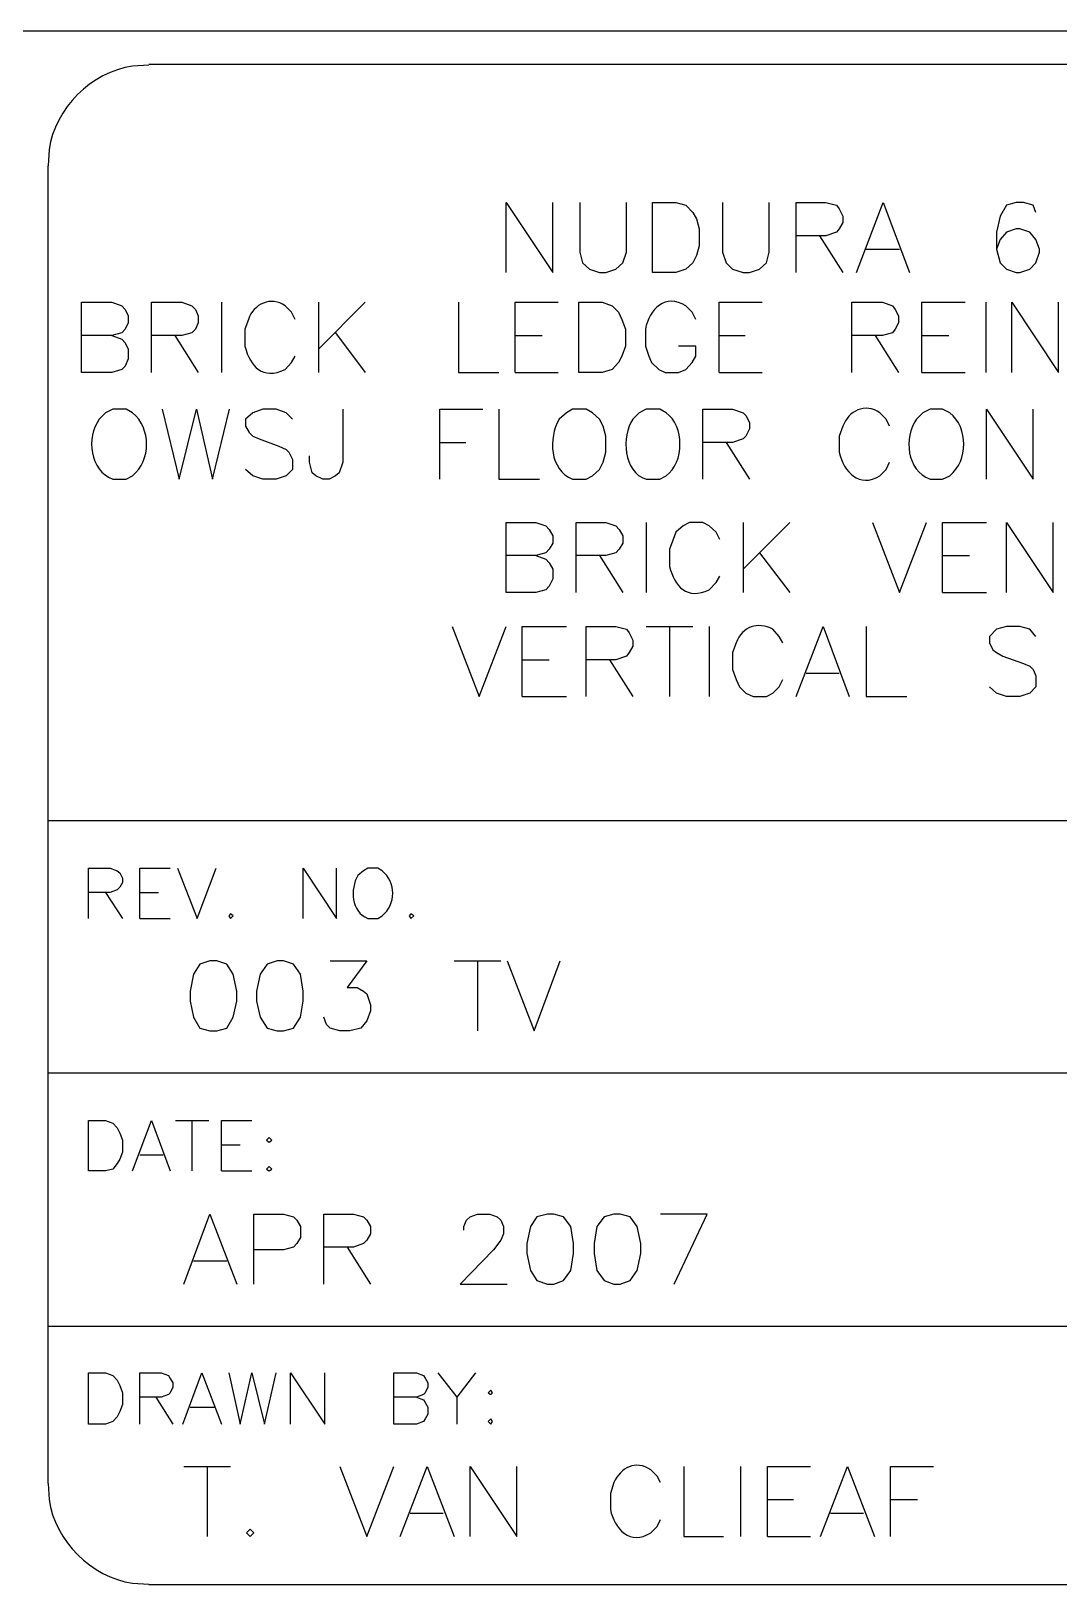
# Model space of a CAD drawing. Header units: millimetres. Extents: x 14 to 201, y 16 to 268.
# Drawn here: x 152.42 to 176.65, y 15.62 to 52.24 of the extents above; entities that cross this region are included whole.
import ezdxf

# ---------------------------------------------------------------- set-up
doc = ezdxf.new("R2010")
doc.units = ezdxf.units.MM
doc.layers.get('0').update_dxf_attribs({"linetype": 'CONTINUOUS'})

msp = doc.modelspace()

# ---------------------------------------------------------------- linework, layer by layer
at = {"color": 0}
for p, q in [((198.121, 52.2386), (17.0174, 52.2386)), ((155.195, 51.4354), (154.813, 51.4131)), ((155.195, 51.4558), (198.924, 51.4558)), ((152.845, 49.4453), (152.823, 49.0636)), ((152.823, 18.0123), (152.823, 49.0636)), ((163.619, 46.5459), (163.619, 48.1969)), ((163.619, 48.1969), (164.72, 46.5459)), ((164.72, 46.5459), (164.72, 48.1969)), ((165.354, 48.1969), (165.354, 47.0323)), ((166.455, 47.0323), (166.455, 48.1969)), ((167.068, 46.5459), (167.068, 48.1969)), ((167.068, 48.1969), (167.619, 48.1969)), ((167.619, 48.1969), (167.852, 48.1334)), ((167.852, 48.1334), (168.021, 47.964)), ((168.72, 48.1969), (168.72, 47.0323)), ((169.82, 47.0323), (169.82, 48.1969)), ((170.455, 46.5459), (170.455, 48.1969)), ((170.455, 48.1969), (171.154, 48.1969)), ((171.154, 48.1969), (171.407, 48.1334)), ((171.407, 48.1334), (171.471, 48.048)), ((171.471, 48.048), (171.556, 47.8786)), ((171.873, 46.5459), (172.508, 48.1969)), ((172.508, 48.1969), (173.121, 46.5459)), ((175.408, 48.1334), (175.26, 47.8786)), ((175.641, 48.1969), (175.408, 48.1334)), ((175.81, 48.1969), (175.641, 48.1969)), ((176.043, 48.1334), (175.81, 48.1969)), ((176.106, 47.964), (176.043, 48.1334)), ((168.021, 47.964), (168.106, 47.8151)), ((168.106, 47.8151), (168.169, 47.5823)), ((171.556, 47.7312), (171.471, 47.5823)), ((171.556, 47.8786), (171.556, 47.7312)), ((175.26, 47.8786), (175.175, 47.4984)), ((168.169, 47.5823), (168.169, 47.1798)), ((171.154, 47.4126), (170.455, 47.4126)), ((171.005, 47.4126), (171.556, 46.5459)), ((171.407, 47.4984), (171.154, 47.4126)), ((171.471, 47.5823), (171.407, 47.4984)), ((175.175, 47.4984), (175.175, 47.0958)), ((175.26, 47.3287), (175.175, 47.0958)), ((175.408, 47.4984), (175.26, 47.3287)), ((175.641, 47.5823), (175.408, 47.4984)), ((175.726, 47.5823), (175.641, 47.5823)), ((175.959, 47.4984), (175.726, 47.5823)), ((176.106, 47.3287), (175.959, 47.4984)), ((176.192, 47.0958), (176.106, 47.3287)), ((165.354, 47.0323), (165.417, 46.779)), ((166.371, 46.779), (166.455, 47.0323)), ((168.106, 46.947), (168.021, 46.779)), ((168.169, 47.1798), (168.106, 46.947)), ((168.72, 47.0323), (168.804, 46.779)), ((169.756, 46.779), (169.82, 47.0323)), ((172.106, 47.0958), (172.889, 47.0958)), ((175.175, 47.0958), (175.26, 46.779)), ((176.106, 46.779), (176.192, 47.0323)), ((176.192, 47.0323), (176.192, 47.0958)), ((165.417, 46.779), (165.586, 46.6302)), ((165.586, 46.6302), (165.819, 46.5459)), ((165.819, 46.5459), (165.968, 46.5459)), ((165.968, 46.5459), (166.201, 46.6302)), ((166.201, 46.6302), (166.371, 46.779)), ((167.619, 46.5459), (167.068, 46.5459)), ((167.852, 46.6302), (167.619, 46.5459)), ((168.021, 46.779), (167.852, 46.6302)), ((168.804, 46.779), (168.953, 46.6302)), ((168.953, 46.6302), (169.207, 46.5459)), ((169.207, 46.5459), (169.354, 46.5459)), ((169.354, 46.5459), (169.587, 46.6302)), ((169.587, 46.6302), (169.756, 46.779)), ((175.26, 46.779), (175.408, 46.6302)), ((175.408, 46.6302), (175.641, 46.5459)), ((175.641, 46.5459), (175.726, 46.5459)), ((175.726, 46.5459), (175.959, 46.6302)), ((175.959, 46.6302), (176.106, 46.779)), ((153.607, 44.1964), (153.607, 45.8474)), ((153.607, 45.8474), (154.327, 45.8474)), ((154.327, 45.8474), (154.559, 45.762)), ((155.258, 44.1964), (155.258, 45.8474)), ((155.258, 45.8474), (155.978, 45.8474)), ((155.978, 45.8474), (156.21, 45.762)), ((156.909, 45.8474), (156.909, 44.1964)), ((159.195, 45.8474), (159.195, 44.1964)), ((160.295, 45.8474), (159.195, 44.7463)), ((162.497, 45.8474), (162.497, 44.1964)), ((163.829, 44.1964), (163.829, 45.8474)), ((163.829, 45.8474), (164.846, 45.8474)), ((165.333, 44.1964), (165.333, 45.8474)), ((165.333, 45.8474), (165.883, 45.8474)), ((165.883, 45.8474), (166.116, 45.762)), ((168.635, 44.1964), (168.635, 45.8474)), ((168.635, 45.8474), (169.65, 45.8474)), ((171.767, 44.1964), (171.767, 45.8474)), ((171.767, 45.8474), (172.488, 45.8474)), ((172.488, 45.8474), (172.721, 45.762)), ((173.418, 44.1964), (173.418, 45.8474)), ((173.418, 45.8474), (174.435, 45.8474)), ((174.921, 45.8474), (174.921, 44.1964)), ((175.534, 44.1964), (175.534, 45.8474)), ((175.534, 45.8474), (176.635, 44.1964)), ((176.635, 44.1964), (176.635, 45.8474)), ((154.559, 45.762), (154.643, 45.6777)), ((154.643, 45.6777), (154.707, 45.5291)), ((154.707, 45.5291), (154.707, 45.3595)), ((156.21, 45.762), (156.294, 45.6777)), ((156.294, 45.6777), (156.358, 45.5291)), ((156.358, 45.5291), (156.358, 45.3595)), ((157.543, 45.4448), (157.459, 45.212)), ((158.56, 45.6145), (158.411, 45.762)), ((158.644, 45.4448), (158.56, 45.6145)), ((166.116, 45.762), (166.265, 45.6145)), ((166.265, 45.6145), (166.348, 45.4448)), ((166.348, 45.4448), (166.434, 45.212)), ((167.999, 45.6145), (167.852, 45.762)), ((168.085, 45.4448), (167.999, 45.6145)), ((172.721, 45.762), (172.784, 45.6777)), ((172.784, 45.6777), (172.868, 45.5291)), ((172.868, 45.5291), (172.868, 45.3595)), ((154.327, 45.0631), (153.607, 45.0631)), ((154.559, 45.128), (154.327, 45.0631)), ((154.327, 45.0631), (154.559, 44.9792)), ((154.643, 45.212), (154.559, 45.128)), ((154.707, 45.3595), (154.643, 45.212)), ((155.978, 45.0631), (155.258, 45.0631)), ((155.808, 45.0631), (156.358, 44.1964)), ((156.21, 45.128), (155.978, 45.0631)), ((156.294, 45.212), (156.21, 45.128)), ((156.358, 45.3595), (156.294, 45.212)), ((157.459, 45.212), (157.459, 44.8098)), ((159.596, 45.128), (160.295, 44.1964)), ((163.829, 45.0631), (164.465, 45.0631)), ((166.434, 45.212), (166.434, 44.8098)), ((166.9, 45.212), (166.9, 44.8098)), ((168.635, 45.0631), (169.249, 45.0631)), ((172.488, 45.0631), (171.767, 45.0631)), ((172.318, 45.0631), (172.868, 44.1964)), ((172.721, 45.128), (172.488, 45.0631)), ((172.784, 45.212), (172.721, 45.128)), ((172.868, 45.3595), (172.784, 45.212)), ((173.418, 45.0631), (174.053, 45.0631)), ((154.559, 44.9792), (154.643, 44.8952)), ((154.643, 44.8952), (154.707, 44.7463)), ((154.707, 44.7463), (154.707, 44.5135)), ((166.434, 44.8098), (166.348, 44.5766)), ((166.9, 44.8098), (166.984, 44.5766)), ((168.085, 44.8098), (167.682, 44.8098)), ((168.085, 44.5766), (168.085, 44.8098)), ((154.643, 44.3438), (154.559, 44.2599)), ((154.707, 44.5135), (154.643, 44.3438)), ((158.411, 44.2599), (158.56, 44.4292)), ((158.56, 44.4292), (158.644, 44.5766)), ((166.265, 44.4292), (166.116, 44.2599)), ((166.348, 44.5766), (166.265, 44.4292)), ((166.984, 44.5766), (167.047, 44.4292)), ((167.047, 44.4292), (167.217, 44.2599)), ((167.852, 44.2599), (167.999, 44.4292)), ((167.999, 44.4292), (168.085, 44.5766)), ((154.327, 44.1964), (153.607, 44.1964)), ((154.559, 44.2599), (154.327, 44.1964)), ((162.497, 44.1964), (163.449, 44.1964)), ((163.829, 44.1964), (164.846, 44.1964)), ((165.883, 44.1964), (165.333, 44.1964)), ((166.116, 44.2599), (165.883, 44.1964)), ((167.217, 44.2599), (167.366, 44.1964)), ((167.366, 44.1964), (167.682, 44.1964)), ((167.682, 44.1964), (167.852, 44.2599)), ((168.635, 44.1964), (169.65, 44.1964)), ((173.418, 44.1964), (174.435, 44.1964)), ((154.178, 43.2428), (154.03, 43.0953)), ((154.347, 43.3282), (154.178, 43.2428)), ((154.666, 43.3282), (154.347, 43.3282)), ((154.813, 43.2428), (154.666, 43.3282)), ((155.512, 43.3282), (155.914, 41.6775)), ((155.914, 41.6775), (156.317, 43.3282)), ((156.317, 43.3282), (156.697, 41.6775)), ((156.697, 41.6775), (157.099, 43.3282)), ((157.649, 43.2442), (157.479, 43.0953)), ((157.882, 43.3282), (157.649, 43.2442)), ((158.2, 43.3282), (157.882, 43.3282)), ((158.433, 43.2442), (158.2, 43.3282)), ((158.581, 43.0953), (158.433, 43.2442)), ((159.766, 43.3282), (159.766, 42.0797)), ((162.052, 41.6775), (162.052, 43.3282)), ((162.052, 43.3282), (163.067, 43.3282)), ((163.449, 43.3282), (163.449, 41.6775)), ((165.037, 43.2428), (164.867, 43.0953)), ((165.184, 43.3282), (165.037, 43.2428)), ((165.503, 43.3282), (165.184, 43.3282)), ((165.65, 43.2428), (165.503, 43.3282)), ((165.819, 43.0953), (165.65, 43.2428)), ((166.751, 43.2428), (166.604, 43.0953)), ((166.92, 43.3282), (166.751, 43.2428)), ((167.237, 43.3282), (166.92, 43.3282)), ((167.386, 43.2428), (167.237, 43.3282)), ((168.254, 41.6775), (168.254, 43.3282)), ((168.254, 43.3282), (168.953, 43.3282)), ((168.953, 43.3282), (169.207, 43.2428)), ((169.207, 43.2428), (169.27, 43.1793)), ((172.572, 43.0953), (172.424, 43.2442)), ((173.44, 43.2442), (173.291, 43.0953)), ((173.609, 43.3282), (173.44, 43.2442)), ((173.906, 43.3282), (173.609, 43.3282)), ((174.075, 43.2442), (173.906, 43.3282)), ((174.942, 41.6775), (174.942, 43.3282)), ((174.942, 43.3282), (176.043, 41.6775)), ((176.043, 41.6775), (176.043, 43.3282)), ((157.479, 43.0953), (157.479, 42.926)), ((157.479, 42.926), (157.565, 42.7785)), ((165.905, 42.926), (165.819, 43.0953)), ((165.968, 42.6932), (165.905, 42.926)), ((169.27, 43.1793), (169.354, 43.0114)), ((169.354, 42.8625), (169.27, 42.6932)), ((169.354, 43.0114), (169.354, 42.8625)), ((171.556, 42.926), (171.471, 42.6932)), ((172.657, 42.926), (172.572, 43.0953)), ((157.565, 42.7785), (157.649, 42.6932)), ((157.649, 42.6932), (157.798, 42.6297)), ((157.798, 42.6297), (158.264, 42.46)), ((162.052, 42.5457), (162.667, 42.5457)), ((165.968, 42.3125), (165.968, 42.6932)), ((168.953, 42.5457), (168.254, 42.5457)), ((168.804, 42.5457), (169.354, 41.6775)), ((169.207, 42.6297), (168.953, 42.5457)), ((169.27, 42.6932), (169.207, 42.6297)), ((171.471, 42.6932), (171.471, 42.3125)), ((158.264, 42.46), (158.433, 42.376)), ((158.433, 42.376), (158.496, 42.3125)), ((158.496, 42.3125), (158.581, 42.1432)), ((158.581, 42.1432), (158.581, 41.9104)), ((158.983, 42.0797), (158.983, 42.2271)), ((165.905, 42.0797), (165.968, 42.3125)), ((154.666, 41.6775), (154.813, 41.7615)), ((157.649, 41.7615), (157.479, 41.9104)), ((157.882, 41.6775), (157.649, 41.7615)), ((158.433, 41.7615), (158.2, 41.6775)), ((158.581, 41.9104), (158.433, 41.7615)), ((159.046, 41.825), (158.983, 42.0797)), ((159.13, 41.7615), (159.046, 41.825)), ((159.3, 41.6775), (159.13, 41.7615)), ((159.596, 41.7615), (159.449, 41.6775)), ((159.682, 41.825), (159.596, 41.7615)), ((159.766, 42.0797), (159.682, 41.825)), ((165.503, 41.6775), (165.65, 41.7615)), ((165.65, 41.7615), (165.819, 41.9104)), ((165.819, 41.9104), (165.905, 42.0797)), ((167.237, 41.6775), (167.386, 41.7615)), ((172.424, 41.7615), (172.572, 41.9104)), ((172.572, 41.9104), (172.657, 42.0797)), ((173.906, 41.6775), (174.075, 41.7615)), ((154.347, 41.6775), (154.666, 41.6775)), ((158.2, 41.6775), (157.882, 41.6775)), ((159.449, 41.6775), (159.3, 41.6775)), ((163.449, 41.6775), (164.401, 41.6775)), ((165.184, 41.6775), (165.503, 41.6775)), ((166.92, 41.6775), (167.237, 41.6775)), ((173.609, 41.6775), (173.906, 41.6775)), ((163.619, 39.0109), (163.619, 40.6619)), ((163.619, 40.6619), (164.317, 40.6619)), ((164.317, 40.6619), (164.55, 40.5765)), ((165.269, 39.0109), (165.269, 40.6619)), ((165.269, 40.6619), (165.968, 40.6619)), ((165.968, 40.6619), (166.201, 40.5765)), ((166.92, 40.6619), (166.92, 39.0109)), ((167.936, 40.6619), (167.789, 40.5765)), ((168.254, 40.6619), (167.936, 40.6619)), ((168.402, 40.5765), (168.254, 40.6619)), ((169.207, 40.6619), (169.207, 39.0109)), ((170.308, 40.6619), (169.207, 39.5609)), ((172.255, 40.6619), (172.89, 39.0109)), ((172.89, 39.0109), (173.524, 40.6619)), ((173.906, 39.0109), (173.906, 40.6619)), ((173.906, 40.6619), (174.942, 40.6619)), ((175.408, 39.0109), (175.408, 40.6619)), ((175.408, 40.6619), (176.509, 39.0109)), ((176.509, 39.0109), (176.509, 40.6619)), ((164.55, 40.5765), (164.634, 40.4922)), ((164.634, 40.4922), (164.72, 40.3433)), ((164.72, 40.3433), (164.72, 40.174)), ((166.201, 40.5765), (166.285, 40.4922)), ((166.285, 40.4922), (166.371, 40.3433)), ((166.371, 40.3433), (166.371, 40.174)), ((167.619, 40.429), (167.556, 40.2594)), ((167.789, 40.5765), (167.619, 40.429)), ((168.571, 40.429), (168.402, 40.5765)), ((168.657, 40.2594), (168.571, 40.429)), ((164.55, 39.9411), (164.317, 39.8776)), ((164.634, 40.0265), (164.55, 39.9411)), ((164.72, 40.174), (164.634, 40.0265)), ((166.201, 39.9411), (165.968, 39.8776)), ((166.285, 40.0265), (166.201, 39.9411)), ((166.371, 40.174), (166.285, 40.0265)), ((167.556, 40.2594), (167.47, 40.0265)), ((167.47, 40.0265), (167.47, 39.624)), ((169.587, 39.9411), (170.308, 39.0109)), ((164.317, 39.8776), (163.619, 39.8776)), ((164.317, 39.8776), (164.55, 39.7937)), ((164.55, 39.7937), (164.634, 39.7083)), ((164.634, 39.7083), (164.72, 39.5609)), ((164.72, 39.5609), (164.72, 39.3277)), ((165.968, 39.8776), (165.269, 39.8776)), ((165.819, 39.8776), (166.371, 39.0109)), ((173.906, 39.8776), (174.541, 39.8776)), ((164.72, 39.3277), (164.634, 39.1583)), ((168.402, 39.0744), (168.571, 39.2423)), ((168.571, 39.2423), (168.657, 39.3912)), ((164.317, 39.0109), (163.619, 39.0109)), ((164.55, 39.0744), (164.317, 39.0109)), ((164.634, 39.1583), (164.55, 39.0744)), ((173.906, 39.0109), (174.942, 39.0109)), ((162.348, 38.2062), (162.983, 36.5552)), ((162.983, 36.5552), (163.619, 38.2062)), ((163.999, 36.5552), (163.999, 38.2062)), ((163.999, 38.2062), (165.037, 38.2062)), ((165.503, 36.5552), (165.503, 38.2062)), ((165.503, 38.2062), (166.201, 38.2062)), ((166.201, 38.2062), (166.455, 38.1427)), ((166.455, 38.1427), (166.518, 38.0573)), ((166.92, 38.2062), (168.021, 38.2062)), ((167.47, 38.2062), (167.47, 36.5552)), ((168.402, 38.2062), (168.402, 36.5552)), ((170.053, 37.9734), (169.905, 38.1427)), ((170.455, 36.5552), (171.09, 38.2062)), ((171.09, 38.2062), (171.704, 36.5552)), ((172.106, 38.2062), (172.106, 36.5552)), ((175.175, 38.1427), (175.007, 37.9734)), ((175.408, 38.2062), (175.175, 38.1427)), ((175.726, 38.2062), (175.408, 38.2062)), ((175.959, 38.1427), (175.726, 38.2062)), ((176.106, 37.9734), (175.959, 38.1427)), ((166.518, 38.0573), (166.604, 37.8876)), ((166.604, 37.7402), (166.518, 37.5916)), ((166.604, 37.8876), (166.604, 37.7402)), ((169.037, 37.8245), (168.953, 37.5916)), ((170.138, 37.8245), (170.053, 37.9734)), ((175.007, 37.9734), (175.007, 37.8245)), ((175.007, 37.8245), (175.091, 37.6548)), ((163.999, 37.4234), (164.634, 37.4234)), ((166.201, 37.4234), (165.503, 37.4234)), ((166.052, 37.4234), (166.604, 36.5552)), ((166.455, 37.5073), (166.201, 37.4234)), ((166.518, 37.5916), (166.455, 37.5073)), ((168.953, 37.5916), (168.953, 37.1905)), ((175.091, 37.6548), (175.175, 37.5916)), ((175.175, 37.5916), (175.324, 37.5073)), ((175.324, 37.5073), (175.81, 37.338)), ((168.953, 37.1905), (169.037, 36.9577)), ((170.688, 37.1052), (171.471, 37.1052)), ((175.81, 37.338), (175.959, 37.2745)), ((175.959, 37.2745), (176.043, 37.1905)), ((176.043, 37.1905), (176.106, 37.0417)), ((176.106, 37.0417), (176.106, 36.788)), ((169.037, 36.9577), (169.121, 36.788)), ((169.121, 36.788), (169.27, 36.6391)), ((169.27, 36.6391), (169.44, 36.5552)), ((169.756, 36.5552), (169.905, 36.6391)), ((169.905, 36.6391), (170.053, 36.788)), ((170.053, 36.788), (170.138, 36.9577)), ((175.175, 36.6391), (175.007, 36.788)), ((175.408, 36.5552), (175.175, 36.6391)), ((175.959, 36.6391), (175.726, 36.5552)), ((176.106, 36.788), (175.959, 36.6391)), ((163.999, 36.5552), (165.037, 36.5552)), ((169.44, 36.5552), (169.756, 36.5552)), ((172.106, 36.5552), (173.058, 36.5552)), ((175.726, 36.5552), (175.408, 36.5552)), ((152.823, 33.6338), (201.296, 33.6338)), ((153.775, 31.3269), (153.775, 32.5121)), ((153.775, 32.5121), (154.284, 32.5121)), ((154.284, 32.5121), (154.453, 32.4487)), ((154.453, 32.4487), (154.517, 32.406)), ((154.517, 32.406), (154.58, 32.2792)), ((154.58, 32.2792), (154.58, 32.1731)), ((154.982, 31.3269), (154.982, 32.5121)), ((154.982, 32.5121), (155.702, 32.5121)), ((155.871, 32.5121), (156.337, 31.3269)), ((156.337, 31.3269), (156.782, 32.5121)), ((158.834, 31.3269), (158.834, 32.5121)), ((158.834, 32.5121), (159.618, 31.3269)), ((159.618, 31.3269), (159.618, 32.5121)), ((160.254, 32.4487), (160.125, 32.3426)), ((160.358, 32.5121), (160.254, 32.4487)), ((160.591, 32.5121), (160.358, 32.5121)), ((160.697, 32.4487), (160.591, 32.5121)), ((154.284, 31.9402), (153.775, 31.9402)), ((154.178, 31.9402), (154.58, 31.3269)), ((154.453, 32.0036), (154.284, 31.9402)), ((154.517, 32.0669), (154.453, 32.0036)), ((154.58, 32.1731), (154.517, 32.0669)), ((154.982, 31.9402), (155.426, 31.9402)), ((154.982, 31.3269), (155.702, 31.3269)), ((157.12, 31.4331), (157.079, 31.3903)), ((157.079, 31.3903), (157.12, 31.3269)), ((157.183, 31.3903), (157.12, 31.4331)), ((157.12, 31.3269), (157.183, 31.3903)), ((160.358, 31.3269), (160.591, 31.3269)), ((160.591, 31.3269), (160.697, 31.3903)), ((161.375, 31.4331), (161.332, 31.3903)), ((161.332, 31.3903), (161.375, 31.3269)), ((161.439, 31.3903), (161.375, 31.4331)), ((161.375, 31.3269), (161.439, 31.3903)), ((156.4, 30.2479), (156.253, 30.015)), ((156.633, 30.332), (156.4, 30.2479)), ((156.803, 30.332), (156.633, 30.332)), ((157.036, 30.2479), (156.803, 30.332)), ((157.183, 30.015), (157.036, 30.2479)), ((157.988, 30.2479), (157.818, 30.015)), ((158.221, 30.332), (157.988, 30.2479)), ((158.37, 30.332), (158.221, 30.332)), ((158.603, 30.2479), (158.37, 30.332)), ((158.771, 30.015), (158.603, 30.2479)), ((159.469, 30.332), (160.338, 30.332)), ((160.338, 30.332), (159.872, 29.6967)), ((162.391, 30.332), (163.492, 30.332)), ((162.941, 30.332), (162.941, 28.6811)), ((163.639, 30.332), (164.275, 28.6811)), ((164.275, 28.6811), (164.888, 30.332)), ((156.253, 30.015), (156.168, 29.6127)), ((157.269, 29.6127), (157.183, 30.015)), ((157.818, 30.015), (157.734, 29.6127)), ((158.834, 29.6127), (158.771, 30.015)), ((159.872, 29.6967), (160.105, 29.6967)), ((160.105, 29.6967), (160.254, 29.6127)), ((156.168, 29.6127), (156.168, 29.3798)), ((156.168, 29.3798), (156.253, 28.9981)), ((157.183, 28.9981), (157.269, 29.3798)), ((157.269, 29.3798), (157.269, 29.6127)), ((157.734, 29.6127), (157.734, 29.3798)), ((157.734, 29.3798), (157.818, 28.9981)), ((158.771, 28.9981), (158.834, 29.3798)), ((158.834, 29.3798), (158.834, 29.6127)), ((160.254, 29.6127), (160.338, 29.5493)), ((160.338, 29.5493), (160.421, 29.2943)), ((160.421, 29.2943), (160.421, 29.1469)), ((156.253, 28.9981), (156.4, 28.7445)), ((157.036, 28.7445), (157.183, 28.9981)), ((157.818, 28.9981), (157.988, 28.7445)), ((158.603, 28.7445), (158.771, 28.9981)), ((159.385, 28.8286), (159.322, 28.9981)), ((160.421, 29.1469), (160.338, 28.914)), ((156.4, 28.7445), (156.633, 28.6811)), ((156.633, 28.6811), (156.803, 28.6811)), ((156.803, 28.6811), (157.036, 28.7445)), ((157.988, 28.7445), (158.221, 28.6811)), ((158.221, 28.6811), (158.37, 28.6811)), ((158.37, 28.6811), (158.603, 28.7445)), ((159.469, 28.7445), (159.385, 28.8286)), ((159.702, 28.6811), (159.469, 28.7445)), ((159.935, 28.6811), (159.702, 28.6811)), ((160.19, 28.7445), (159.935, 28.6811)), ((160.338, 28.914), (160.19, 28.7445)), ((152.823, 27.6862), (177.058, 27.6862)), ((153.775, 25.3793), (153.775, 26.5644)), ((153.775, 26.5644), (154.178, 26.5644)), ((154.178, 26.5644), (154.347, 26.5011)), ((154.347, 26.5011), (154.453, 26.3949)), ((154.453, 26.3949), (154.517, 26.2682)), ((154.813, 25.3793), (155.258, 26.5644)), ((155.258, 26.5644), (155.702, 25.3793)), ((155.829, 26.5644), (156.613, 26.5644)), ((156.21, 26.5644), (156.21, 25.3793)), ((156.909, 25.3793), (156.909, 26.5644)), ((156.909, 26.5644), (157.628, 26.5644)), ((154.517, 26.2682), (154.58, 26.0987)), ((154.58, 26.0987), (154.58, 25.8231)), ((158.031, 26.1621), (157.967, 26.0987)), ((157.967, 26.0987), (158.031, 26.056)), ((158.094, 26.0987), (158.031, 26.1621)), ((158.031, 26.056), (158.094, 26.0987)), ((154.517, 25.6536), (154.453, 25.5488)), ((154.58, 25.8231), (154.517, 25.6536)), ((154.982, 25.7597), (155.532, 25.7597)), ((156.909, 25.9926), (157.353, 25.9926)), ((154.178, 25.3793), (153.775, 25.3793)), ((154.347, 25.4207), (154.178, 25.3793)), ((154.453, 25.5488), (154.347, 25.4207)), ((156.909, 25.3793), (157.628, 25.3793)), ((158.031, 25.4841), (157.967, 25.4207)), ((157.967, 25.4207), (158.031, 25.3793)), ((158.094, 25.4207), (158.031, 25.4841)), ((158.031, 25.3793), (158.094, 25.4207)), ((156.02, 22.7114), (156.633, 24.3623)), ((156.633, 24.3623), (157.269, 22.7114)), ((157.671, 22.7114), (157.671, 24.3623)), ((157.671, 24.3623), (158.37, 24.3623)), ((158.37, 24.3623), (158.603, 24.2989)), ((158.603, 24.2989), (158.687, 24.2149)), ((158.687, 24.2149), (158.771, 24.0661)), ((159.322, 22.7114), (159.322, 24.3623)), ((159.322, 24.3623), (160.021, 24.3623)), ((160.021, 24.3623), (160.254, 24.2989)), ((160.254, 24.2989), (160.338, 24.2149)), ((160.338, 24.2149), (160.421, 24.0661)), ((162.624, 24.0661), (162.687, 24.2149)), ((162.687, 24.2149), (162.771, 24.2989)), ((162.771, 24.2989), (162.941, 24.3623)), ((162.941, 24.3623), (163.237, 24.3623)), ((163.237, 24.3623), (163.406, 24.2989)), ((163.406, 24.2989), (163.492, 24.2149)), ((163.492, 24.2149), (163.555, 24.0661)), ((164.338, 24.2989), (164.191, 24.0661)), ((164.592, 24.3623), (164.338, 24.2989)), ((164.74, 24.3623), (164.592, 24.3623)), ((164.973, 24.2989), (164.74, 24.3623)), ((165.143, 24.0661), (164.973, 24.2989)), ((165.925, 24.2989), (165.756, 24.0661)), ((166.158, 24.3623), (165.925, 24.2989)), ((166.307, 24.3623), (166.158, 24.3623)), ((166.54, 24.2989), (166.307, 24.3623)), ((166.708, 24.0661), (166.54, 24.2989)), ((168.359, 24.3623), (167.259, 24.3623)), ((167.576, 22.7114), (168.359, 24.3623)), ((158.771, 23.8125), (158.687, 23.665)), ((158.771, 24.0661), (158.771, 23.8125)), ((160.421, 23.8966), (160.338, 23.7491)), ((160.421, 24.0661), (160.421, 23.8966)), ((162.624, 23.982), (162.624, 24.0661)), ((163.555, 23.8966), (163.492, 23.7491)), ((163.555, 24.0661), (163.555, 23.8966)), ((164.191, 24.0661), (164.105, 23.665)), ((165.206, 23.665), (165.143, 24.0661)), ((165.756, 24.0661), (165.693, 23.665)), ((166.794, 23.665), (166.708, 24.0661)), ((158.37, 23.5162), (157.671, 23.5162)), ((158.603, 23.5796), (158.37, 23.5162)), ((158.687, 23.665), (158.603, 23.5796)), ((160.021, 23.5796), (159.322, 23.5796)), ((159.872, 23.5796), (160.421, 22.7114)), ((160.254, 23.665), (160.021, 23.5796)), ((160.338, 23.7491), (160.254, 23.665)), ((163.322, 23.5162), (162.538, 22.7114)), ((163.492, 23.7491), (163.322, 23.5162)), ((164.105, 23.665), (164.105, 23.4322)), ((165.206, 23.4322), (165.206, 23.665)), ((165.693, 23.665), (165.693, 23.4322)), ((166.794, 23.4322), (166.794, 23.665)), ((156.253, 23.2627), (157.036, 23.2627)), ((164.105, 23.4322), (164.191, 23.0298)), ((165.143, 23.0298), (165.206, 23.4322)), ((165.693, 23.4322), (165.756, 23.0298)), ((166.708, 23.0298), (166.794, 23.4322)), ((162.538, 22.7114), (163.639, 22.7114)), ((164.191, 23.0298), (164.338, 22.7969)), ((164.338, 22.7969), (164.592, 22.7114)), ((164.592, 22.7114), (164.74, 22.7114)), ((164.74, 22.7114), (164.973, 22.7969)), ((164.973, 22.7969), (165.143, 23.0298)), ((165.756, 23.0298), (165.925, 22.7969)), ((165.925, 22.7969), (166.158, 22.7114)), ((166.158, 22.7114), (166.307, 22.7114)), ((166.307, 22.7114), (166.54, 22.7969)), ((166.54, 22.7969), (166.708, 23.0298)), ((152.823, 21.7165), (201.296, 21.7165)), ((153.775, 19.4097), (153.775, 20.6168)), ((153.775, 20.6168), (154.178, 20.6168)), ((154.178, 20.6168), (154.347, 20.5534)), ((154.347, 20.5534), (154.453, 20.4473)), ((154.982, 19.4097), (154.982, 20.6168)), ((154.982, 20.6168), (155.491, 20.6168)), ((155.491, 20.6168), (155.659, 20.5534)), ((155.659, 20.5534), (155.702, 20.4887)), ((155.998, 19.4097), (156.443, 20.6168)), ((156.443, 20.6168), (156.909, 19.4097)), ((157.079, 20.6168), (157.353, 19.4097)), ((157.353, 19.4097), (157.628, 20.6168)), ((157.628, 20.6168), (157.925, 19.4097)), ((157.925, 19.4097), (158.2, 20.6168)), ((158.538, 19.4097), (158.538, 20.6168)), ((158.538, 20.6168), (159.343, 19.4097)), ((159.343, 19.4097), (159.343, 20.6168)), ((160.973, 19.4097), (160.973, 20.6168)), ((160.973, 20.6168), (161.502, 20.6168)), ((161.502, 20.6168), (161.671, 20.5534)), ((161.671, 20.5534), (161.713, 20.49)), ((162.009, 20.6168), (162.454, 20.0449)), ((162.899, 20.6168), (162.454, 20.0449)), ((154.453, 20.4473), (154.517, 20.3206)), ((154.517, 20.3206), (154.58, 20.1511)), ((154.58, 20.1511), (154.58, 19.8754)), ((155.702, 20.1511), (155.659, 20.1083)), ((155.702, 20.4887), (155.765, 20.384)), ((155.765, 20.2778), (155.702, 20.1511)), ((155.765, 20.384), (155.765, 20.2778)), ((161.713, 20.1511), (161.671, 20.1083)), ((161.713, 20.49), (161.776, 20.384)), ((161.776, 20.2778), (161.713, 20.1511)), ((161.776, 20.384), (161.776, 20.2778)), ((163.259, 20.2144), (163.196, 20.1511)), ((163.196, 20.1511), (163.259, 20.1083)), ((163.3, 20.1511), (163.259, 20.2144)), ((163.259, 20.1083), (163.3, 20.1511)), ((154.58, 19.8754), (154.517, 19.706)), ((155.491, 20.0449), (154.982, 20.0449)), ((155.363, 20.0449), (155.765, 19.4097)), ((155.659, 20.1083), (155.491, 20.0449)), ((156.168, 19.8121), (156.74, 19.8121)), ((161.502, 20.0449), (160.973, 20.0449)), ((161.671, 20.1083), (161.502, 20.0449)), ((161.502, 20.0449), (161.671, 19.9815)), ((161.671, 19.9815), (161.713, 19.9182)), ((161.713, 19.9182), (161.776, 19.8121)), ((161.776, 19.8121), (161.776, 19.6426)), ((162.454, 20.0449), (162.454, 19.4097)), ((154.178, 19.4097), (153.775, 19.4097)), ((154.347, 19.4731), (154.178, 19.4097)), ((154.453, 19.5792), (154.347, 19.4731)), ((154.517, 19.706), (154.453, 19.5792)), ((161.502, 19.4097), (160.973, 19.4097)), ((161.671, 19.4731), (161.502, 19.4097)), ((161.713, 19.5364), (161.671, 19.4731)), ((161.776, 19.6426), (161.713, 19.5364)), ((163.259, 19.5364), (163.196, 19.4731)), ((163.196, 19.4731), (163.259, 19.4097)), ((163.3, 19.4731), (163.259, 19.5364)), ((163.259, 19.4097), (163.3, 19.4731)), ((156.02, 18.4147), (157.12, 18.4147)), ((156.57, 18.4147), (156.57, 16.7638)), ((159.702, 18.4147), (160.338, 16.7638)), ((160.338, 16.7638), (160.973, 18.4147)), ((161.12, 16.7638), (161.756, 18.4147)), ((161.756, 18.4147), (162.391, 16.7638)), ((162.771, 16.7638), (162.771, 18.4147)), ((162.771, 18.4147), (163.872, 16.7638)), ((163.872, 16.7638), (163.872, 18.4147)), ((167.174, 18.1818), (167.027, 18.3307)), ((167.809, 18.4147), (167.809, 16.7638)), ((169.143, 18.4147), (169.143, 16.7638)), ((169.779, 16.7638), (169.779, 18.4147)), ((169.779, 18.4147), (170.794, 18.4147)), ((171.027, 16.7638), (171.662, 18.4147)), ((171.662, 18.4147), (172.296, 16.7638)), ((172.678, 16.7638), (172.678, 18.4147)), ((172.678, 18.4147), (173.693, 18.4147)), ((152.823, 18.0123), (152.845, 17.632)), ((166.158, 18.0344), (166.074, 17.7794)), ((167.259, 18.0344), (167.174, 18.1818)), ((166.074, 17.7794), (166.074, 17.3991)), ((169.779, 17.632), (170.392, 17.632)), ((172.678, 17.632), (173.313, 17.632)), ((161.353, 17.315), (162.137, 17.315)), ((171.26, 17.315), (172.043, 17.315)), ((157.585, 16.9333), (157.502, 16.8493)), ((157.502, 16.8493), (157.585, 16.7638)), ((157.671, 16.8493), (157.585, 16.9333)), ((157.585, 16.7638), (157.671, 16.8493)), ((167.027, 16.8493), (167.174, 16.9967)), ((167.174, 16.9967), (167.259, 17.1662)), ((167.809, 16.7638), (168.741, 16.7638)), ((169.779, 16.7638), (170.794, 16.7638)), ((154.813, 15.6628), (155.195, 15.6421)), ((198.924, 15.6215), (155.195, 15.6215))]:
    msp.add_line(p, q, dxfattribs=at)
for points in [[(154.813, 51.4131), (153.843, 51.2755), (152.983, 50.4155), (152.845, 49.4453)], [(158.411, 45.762), (158.08, 46.0043), (157.663, 45.8061), (157.543, 45.4448)], [(167.852, 45.762), (167.379, 46.065), (166.991, 45.6942), (166.9, 45.212)], [(157.459, 44.8098), (157.601, 44.3205), (157.865, 44.0228), (158.411, 44.2599)], [(154.813, 41.7615), (155.255, 42.1266), (155.255, 42.8791), (154.813, 43.2428)], [(167.386, 41.7615), (167.825, 42.0564), (167.825, 42.9493), (167.386, 43.2428)], [(172.424, 43.2442), (172.092, 43.4855), (171.675, 43.2869), (171.556, 42.926)], [(174.075, 41.7615), (174.516, 42.1266), (174.516, 42.8791), (174.075, 43.2442)], [(154.03, 43.0953), (153.717, 42.6558), (153.802, 41.8842), (154.347, 41.6775)], [(164.867, 43.0953), (164.609, 42.6378), (164.64, 41.9019), (165.184, 41.6775)], [(166.604, 43.0953), (166.33, 42.6932), (166.38, 41.8412), (166.92, 41.6775)], [(173.291, 43.0953), (172.98, 42.6558), (173.062, 41.8842), (173.609, 41.6775)], [(171.471, 42.3125), (171.575, 41.8483), (171.945, 41.457), (172.424, 41.7615)], [(167.47, 39.624), (167.58, 39.1474), (167.892, 38.8235), (168.402, 39.0744)], [(169.905, 38.1427), (169.547, 38.3286), (169.194, 38.2104), (169.037, 37.8245)], [(160.125, 32.3426), (159.933, 32.0091), (159.964, 31.4909), (160.358, 31.3269)], [(160.697, 31.3903), (161.026, 31.6549), (161.026, 32.1841), (160.697, 32.4487)], [(167.027, 18.3307), (166.671, 18.5773), (166.317, 18.3817), (166.158, 18.0344)], [(152.845, 17.632), (152.983, 16.6619), (153.843, 15.802), (154.813, 15.6628)], [(166.074, 17.3991), (166.182, 16.9444), (166.536, 16.5323), (167.027, 16.8493)]]:
    msp.add_open_spline(points, degree=3, dxfattribs=at)

doc.saveas('drawing.dxf')
